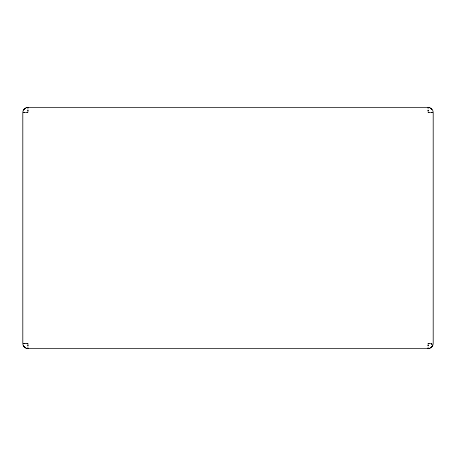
<?xml version="1.0" encoding="UTF-8"?>
<svg xmlns="http://www.w3.org/2000/svg" width="456" height="456" viewBox="0 0 456 456"><rect width="100%" height="100%" fill="white"/><g stroke="black" fill="none" stroke-linecap="round" stroke-linejoin="round"><path stroke-width="0.68" d="M27.93 110.01L27.93 111.247L27.93 110.01M428.195 345.124L428.07 345.99L428.07 344.753L428.195 345.124M27.93 347.865L27.93 348.378L27.93 347.865M428.195 107.736L428.07 108.135L428.195 107.736M27.93 344.753L27.93 345.99L27.93 344.753M428.195 110.876L428.07 111.247L428.07 110.01L428.195 110.876M24.305 108.95L23.49 110.01L25.365 108.135L24.305 108.95M432.51 345.99L430.635 347.865L432.51 345.99M27.93 107.622L27.93 108.135L27.93 107.622M428.195 348.264L428.07 347.865L428.195 348.264M26.989 107.53L26.602 107.622L429.398 107.622L428.07 107.445A5.13 5.13 0 0 1 433.2 112.575L433.2 343.425A5.13 5.13 0 0 1 428.07 348.555L26.602 348.378L27.93 348.555A5.13 5.13 0 0 1 22.8 343.425L22.8 112.575A5.13 5.13 0 0 1 27.93 107.445L26.989 107.53M26.989 112.489L26.602 112.575L27.93 112.575L26.989 112.489M429.398 343.425L428.07 343.425L429.398 343.425M429.398 348.378L428.07 348.555L429.398 348.378M24.367 112.393L23.49 112.575L25.365 112.575L24.367 112.393M431.632 112.393L430.635 112.575L432.51 112.575L431.632 112.393M25.365 343.425L23.49 343.425L25.365 343.425M429.01 112.489L428.07 112.575L429.398 112.575L429.01 112.489M27.93 343.425L26.602 343.425L27.93 343.425M431.695 343.425L430.635 343.425L431.632 343.607L431.917 344.742L431.695 343.425M431.632 108.887L430.635 108.135L431.917 109.446L431.632 108.887M25.365 347.865L23.49 345.99L25.365 347.865"/></g></svg>
